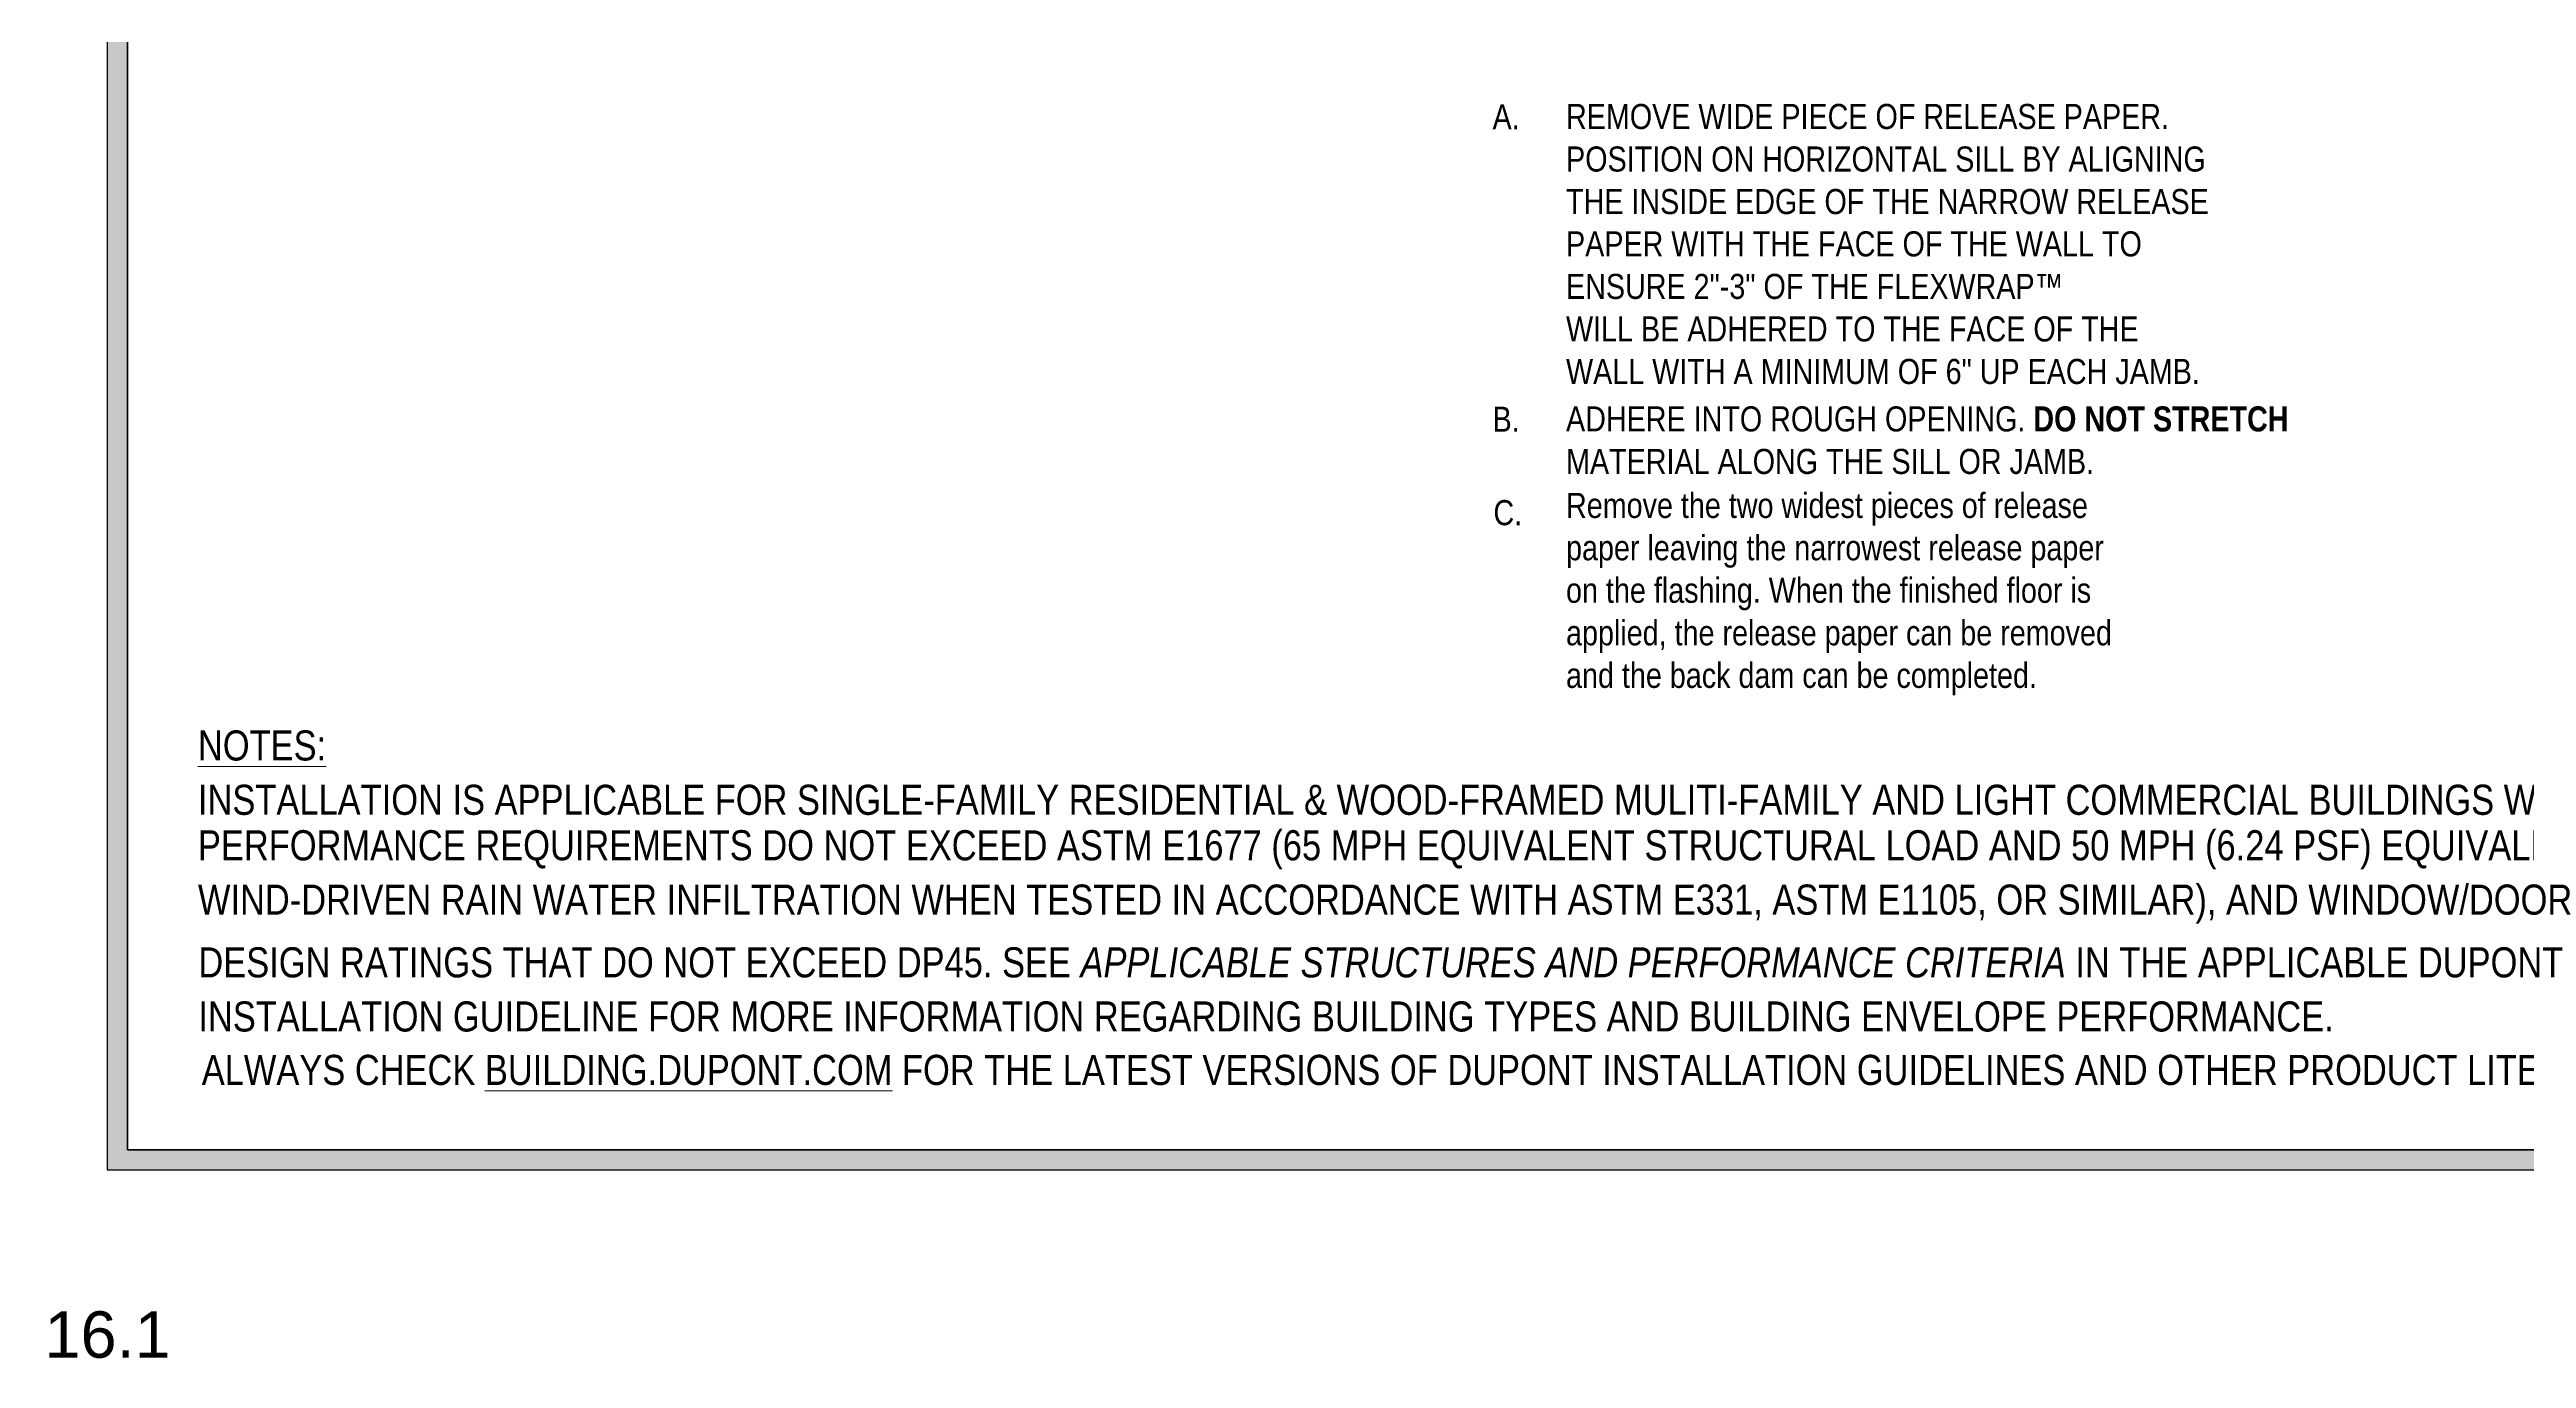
# Model space of a CAD drawing. Extents: x -1140 to 5605, y -816 to 1734.
# Drawn here: x -1140 to -28, y -816 to -229 of the extents above; entities that cross this region are included whole.
import ezdxf

# ---------------------------------------------------------------- set-up
doc = ezdxf.new("R2010")
doc.units = 0
doc.header["$MEASUREMENT"] = 0
doc.layers.get('0').update_dxf_attribs({"lineweight": 0})
for name, color, linetype, lineweight in [('.ATI-TEXT', 7, 'Continuous', 0), ('0_0', 7, 'Continuous', 0), ('G-ANNO-TTLB', 7, 'Continuous', 0)]:
    doc.layers.add(name, color=color, linetype=linetype, lineweight=lineweight)

# ---------------------------------------------------------------- blocks, each defined once
blk = doc.blocks.new('Block_345')
at = {"layer": '.ATI-TEXT', "char_height": 0.2, "attachment_point": 7}
for s, insert in [('\\C18;\\c0;\\FArial Narrow|b0|i0|c1;\\H11.253398;\\W1.000000;A.', (-492.1, -264.5)), ('\\C18;\\c0;\\FArial Narrow|b0|i0|c1;\\H11.253398;\\W1.000000;REMOVE WIDE PIECE OF RELEASE PAPER. ', (-459.1, -264.5)), ('\\C18;\\c0;\\FArial Narrow|b0|i0|c1;\\H11.253398;\\W1.000000;POSITION ON HORIZONTAL SILL BY ALIGNING ', (-459.1, -283.6)), ('\\C18;\\c0;\\FArial Narrow|b0|i0|c1;\\H11.253398;\\W1.000000;THE INSIDE EDGE OF THE NARROW RELEASE ', (-459.1, -302.7)), ('\\C18;\\c0;\\FArial Narrow|b0|i0|c1;\\H11.253398;\\W1.000000;PAPER WITH THE FACE OF THE WALL TO ', (-459.1, -321.7)), ('\\C18;\\c0;\\FArial Narrow|b0|i0|c1;\\H11.253398;\\W1.000000;ENSURE 2"-3" OF THE FLEXWRAP™                 ', (-459.1, -340.8)), ('\\C18;\\c0;\\FArial Narrow|b0|i0|c1;\\H11.253398;\\W1.000000;WILL BE ADHERED TO THE FACE OF THE ', (-459.1, -359.9)), ('\\C18;\\c0;\\FArial Narrow|b0|i0|c1;\\H11.253398;\\W1.000000;WALL WITH A MINIMUM OF 6" UP EACH JAMB.', (-459.1, -379)), ('\\C18;\\c0;\\FArial Narrow|b0|i0|c1;\\H11.253398;\\W1.000000;B.', (-492.1, -400.3)), ('\\C18;\\c0;\\FArial Narrow|b0|i0|c1;\\H11.253398;\\W1.000000;ADHERE INTO ROUGH OPENING. \\FArial Narrow Bold|b1|i0|c1;DO NOT STRETCH\\FArial Narrow|b0|i0|c1; ', (-459.1, -400.3)), ('\\C18;\\c0;\\FArial Narrow|b0|i0|c1;\\H11.253398;\\W1.000000;MATERIAL ALONG THE SILL OR JAMB.', (-459.1, -419.4)), ('\\C18;\\c0;\\FArial Narrow|b0|i0|c1;\\H11.253398;\\W1.000000;C.', (-491.7, -442.4)), ('\\C18;\\c0;\\FArial Narrow|b0|i0|c1;\\H11.253398;\\W1.000000;Remove the two widest pieces of release ', (-459.1, -442.4)), ('\\C18;\\c0;\\FArial Narrow|b0|i0|c1;\\H11.253398;\\W1.000000;paper leaving the narrowest release paper ', (-459.1, -461.4)), ('\\C18;\\c0;\\FArial Narrow|b0|i0|c1;\\H11.253398;\\W1.000000;on the flashing. When the finished floor is ', (-459.1, -480.5)), ('\\C18;\\c0;\\FArial Narrow|b0|i0|c1;\\H11.253398;\\W1.000000;applied, the release paper can be removed ', (-459.1, -499.6)), ('\\C18;\\c0;\\FArial Narrow|b0|i0|c1;\\H11.253398;\\W1.000000;and the back dam can be completed. ', (-459.1, -518.7))]:
    blk.add_mtext(s, dxfattribs=dict(at, insert=insert))
blk = doc.blocks.new('Block_348')
at = {"layer": '.ATI-TEXT', "char_height": 0.2, "attachment_point": 7}
for s, insert in [('\\L\\C18;\\c0;\\FArial Narrow|b0|i0|c1;\\H13.500003;\\W1.000000;NOTES:\\l', (-1073.4, -548.1)), ('\\C18;\\c0;\\FArial Narrow|b0|i0|c1;\\H13.500003;\\W1.000000;INSTALLATION IS APPLICABLE FOR SINGLE-FAMILY RESIDENTIAL & WOOD-FRAMED MULITI-FAMILY AND LIGHT COMMERCIAL BUILDINGS WHEN ', (-1073.4, -572.5)), ('\\C18;\\c0;\\FArial Narrow|b0|i0|c1;\\H13.500003;\\W1.000000;PERFORMANCE REQUIREMENTS DO NOT EXCEED ASTM E1677 (65 MPH EQUIVALENT STRUCTURAL LOAD AND 50 MPH (6.24 PSF) EQUIVALENT', (-1073.4, -596.8)), ('\\C18;\\c0;\\FArial Narrow|b0|i0|c1;\\H13.500003;\\W1.000000;WIND-DRIVEN RAIN WATER INFILTRATION WHEN TESTED IN ACCORDANCE WITH ASTM E331, ASTM E1105, OR SIMILAR), AND WINDOW/DOOR', (-1073.4, -621.2)), ('\\C18;\\c0;\\FArial Narrow|b0|i0|c1;\\H13.500003;\\W1.000000;DESIGN RATINGS THAT DO NOT EXCEED DP45. SEE \\FArial Narrow Italic|b0|i1|c1;APPLICABLE STRUCTURES AND PERFORMANCE CRITERIA \\FArial Narrow|b0|i0|c1;IN THE APPLICABLE DUPONT', (-1073.2, -645.5)), ('\\C18;\\c0;\\FArial Narrow|b0|i0|c1;\\H13.500003;\\W1.000000;INSTALLATION GUIDELINE FOR MORE INFORMATION REGARDING BUILDING TYPES AND BUILDING ENVELOPE PERFORMANCE.  ', (-1073.2, -669.8)), ('\\C18;\\c0;\\FArial Narrow|b0|i0|c1;\\H13.500003;\\W1.000000;ALWAYS CHECK \\L\\C160;\\c16730368;BUILDING.DUPON\\l\\LT\\l\\L.COM\\l\\C18;\\c0; FOR THE LATEST VERSIONS OF DUPONT INSTALLATION GUIDELINES AND OTHER PRODUCT LITERATURE.', (-1071.7, -693.8))]:
    blk.add_mtext(s, dxfattribs=dict(at, insert=insert))

msp = doc.modelspace()

# ---------------------------------------------------------------- hatches: boundary and pattern name
at = {"layer": 'G-ANNO-TTLB', "true_color": 0xff00ff, "transparency": 33554687}
h = msp.add_hatch(color=6, dxfattribs=at)
edge = h.paths.add_edge_path()
edge.add_spline(control_points=[(1815.4, -731.7), (1815.4, -731.7), (-1114.1, -731.7), (-1114.1, -731.7), (-1114.1, -731.7), (-1114.1, 1725.3), (-1114.1, 1725.3), (-1114.1, 1725.3), (1815.4, 1725.3), (1815.4, 1725.3), (1815.4, 1725.3), (1815.4, -731.7), (1815.4, -731.7)], knot_values=[0, 0, 0, 0, 1, 1, 1, 2, 2, 2, 3, 3, 3, 4, 4, 4, 4], degree=3, periodic=0)
edge = h.paths.add_edge_path()
edge.add_spline(control_points=[(-1105.1, 1716.3), (-1105.1, 1716.3), (-1105.1, -722.7), (-1105.1, -722.7), (-1105.1, -722.7), (1806.4, -722.7), (1806.4, -722.7), (1806.4, -722.7), (1806.4, 1716.3), (1806.4, 1716.3), (1806.4, 1716.3), (-1105.1, 1716.3), (-1105.1, 1716.3)], knot_values=[0, 0, 0, 0, 1, 1, 1, 2, 2, 2, 3, 3, 3, 4, 4, 4, 4], degree=3, periodic=0)
edge.add_line((-1105.1, 1716.3), (-1105.1, 1716.3))

# ---------------------------------------------------------------- linework, layer by layer
at = {"color": 18, "lineweight": 0, "true_color": 0x000000}
msp.add_lwpolyline([(-1105.1, -722.7), (-1105.1, 1716.3), (1806.4, 1716.3), (1806.4, -722.7)], close=True, dxfattribs=at)
at = {"layer": 'G-ANNO-TTLB', "color": 6, "lineweight": 30, "true_color": 0xff00ff}
for p, q in [((-1114.1, 1725.3), (-1114.1, -731.7)), ((-1105.1, 1716.3), (-1105.1, -722.7)), ((-1105.1, -722.7), (-1105.1, 1716.3)), ((-1105.1, -722.7), (1806.4, -722.7)), ((1806.4, -722.7), (-1105.1, -722.7)), ((-1114.1, -731.7), (1815.4, -731.7))]:
    msp.add_line(p, q, dxfattribs=at)
at = {"layer": 'G-ANNO-TTLB'}
for points in [[(1815.4, -731.7), (1815.4, -731.7), (-1114.1, -731.7), (-1114.1, -731.7), (-1114.1, -731.7), (-1114.1, 1725.3), (-1114.1, 1725.3), (-1114.1, 1725.3), (1815.4, 1725.3), (1815.4, 1725.3), (1815.4, 1725.3), (1815.4, -731.7), (1815.4, -731.7)], [(-1105.1, 1716.3), (-1105.1, 1716.3), (-1105.1, -722.7), (-1105.1, -722.7), (-1105.1, -722.7), (1806.4, -722.7), (1806.4, -722.7), (1806.4, -722.7), (1806.4, 1716.3), (1806.4, 1716.3), (1806.4, 1716.3), (-1105.1, 1716.3), (-1105.1, 1716.3)]]:
    msp.add_open_spline(points, degree=3, knots=[0, 0, 0, 0, 1, 1, 1, 2, 2, 2, 3, 3, 3, 4, 4, 4, 4], dxfattribs=at)

# ---------------------------------------------------------------- block references
at = {"layer": '.ATI-TEXT'}
for name in ['Block_345', 'Block_348']:
    msp.add_blockref(name, (0, 0), dxfattribs=at)

# ---------------------------------------------------------------- texts
at = {"layer": '0_0', "insert": (-1142.3, -816.4), "char_height": 0.2, "attachment_point": 7}
msp.add_mtext('\\C18;\\c0;\\FArial|b0|i0|c1;\\H20.833332;\\W1.000000;16.1', dxfattribs=at)

doc.saveas('drawing.dxf')
